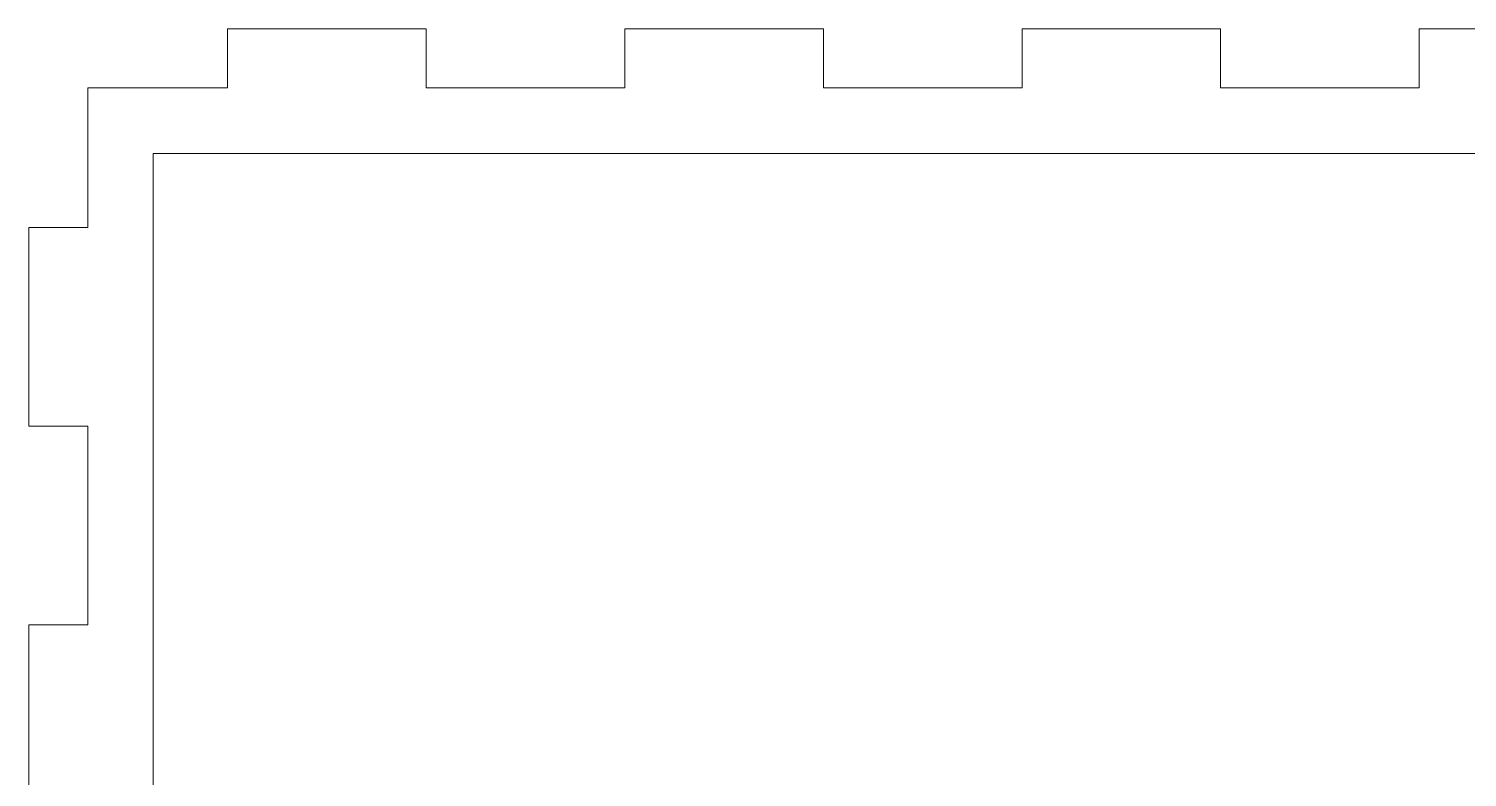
# Model space of a CAD drawing. Header units: centimetres. Extents: x -20.3 to 20.1, y -6 to 14.
# Drawn here: x 0.15 to 6.73, y 10.59 to 14.01 of the extents above; entities that cross this region are included whole.
import ezdxf

# ---------------------------------------------------------------- set-up
doc = ezdxf.new("R2010")
doc.units = ezdxf.units.CM
doc.header["$MEASUREMENT"] = 0
doc.layers.add('layer 1', color=7, linetype='Continuous')

msp = doc.modelspace()

# ---------------------------------------------------------------- linework, layer by layer
at = {"layer": 'layer 1', "color": 5, "lineweight": 9}
for points in [[(1.9653, 14.01391), (1.9653, 14.01391), (1.05621, 14.01391), (1.05621, 14.01391)], [(1.05621, 14.01391), (1.05621, 14.01391), (1.05621, 13.74391), (1.05621, 13.74391)], [(1.9653, 13.74391), (1.9653, 13.74391), (1.9653, 14.01391), (1.9653, 14.01391)], [(3.78348, 14.01391), (3.78348, 14.01391), (2.87439, 14.01391), (2.87439, 14.01391)], [(2.87439, 14.01391), (2.87439, 14.01391), (2.87439, 13.74391), (2.87439, 13.74391)], [(3.78348, 13.74391), (3.78348, 13.74391), (3.78348, 14.01391), (3.78348, 14.01391)], [(5.60167, 14.01391), (5.60167, 14.01391), (4.69257, 14.01391), (4.69257, 14.01391)], [(4.69257, 14.01391), (4.69257, 14.01391), (4.69257, 13.74391), (4.69257, 13.74391)], [(5.60167, 13.74391), (5.60167, 13.74391), (5.60167, 14.01391), (5.60167, 14.01391)], [(7.41985, 14.01391), (7.41985, 14.01391), (6.51076, 14.01391), (6.51076, 14.01391)], [(6.51076, 14.01391), (6.51076, 14.01391), (6.51076, 13.74391), (6.51076, 13.74391)], [(1.05621, 13.74391), (1.05621, 13.74391), (0.41712, 13.74391), (0.41712, 13.74391)], [(0.41712, 13.74391), (0.41712, 13.74391), (0.41712, 13.10482), (0.41712, 13.10482)], [(2.87439, 13.74391), (2.87439, 13.74391), (1.9653, 13.74391), (1.9653, 13.74391)], [(4.69257, 13.74391), (4.69257, 13.74391), (3.78348, 13.74391), (3.78348, 13.74391)], [(6.51076, 13.74391), (6.51076, 13.74391), (5.60167, 13.74391), (5.60167, 13.74391)], [(0.71713, 13.44391), (0.71713, 13.44391), (9.57711, 13.44391), (9.57711, 13.44391)], [(0.71713, 13.44391), (0.71713, 13.44391), (0.71713, 6.8205), (0.71713, 6.8205)], [(0.41712, 13.10482), (0.41712, 13.10482), (0.14712, 13.10482), (0.14712, 13.10482)], [(0.14712, 13.10482), (0.14712, 13.10482), (0.14712, 12.19573), (0.14712, 12.19573)], [(0.14712, 12.19573), (0.14712, 12.19573), (0.41712, 12.19573), (0.41712, 12.19573)], [(0.41712, 12.19573), (0.41712, 12.19573), (0.41712, 11.28664), (0.41712, 11.28664)], [(0.41712, 11.28664), (0.41712, 11.28664), (0.14712, 11.28664), (0.14712, 11.28664)], [(0.14712, 11.28664), (0.14712, 11.28664), (0.14712, 10.37755), (0.14712, 10.37755)]]:
    msp.add_open_spline(points, degree=3, dxfattribs=at)

doc.saveas('drawing.dxf')
